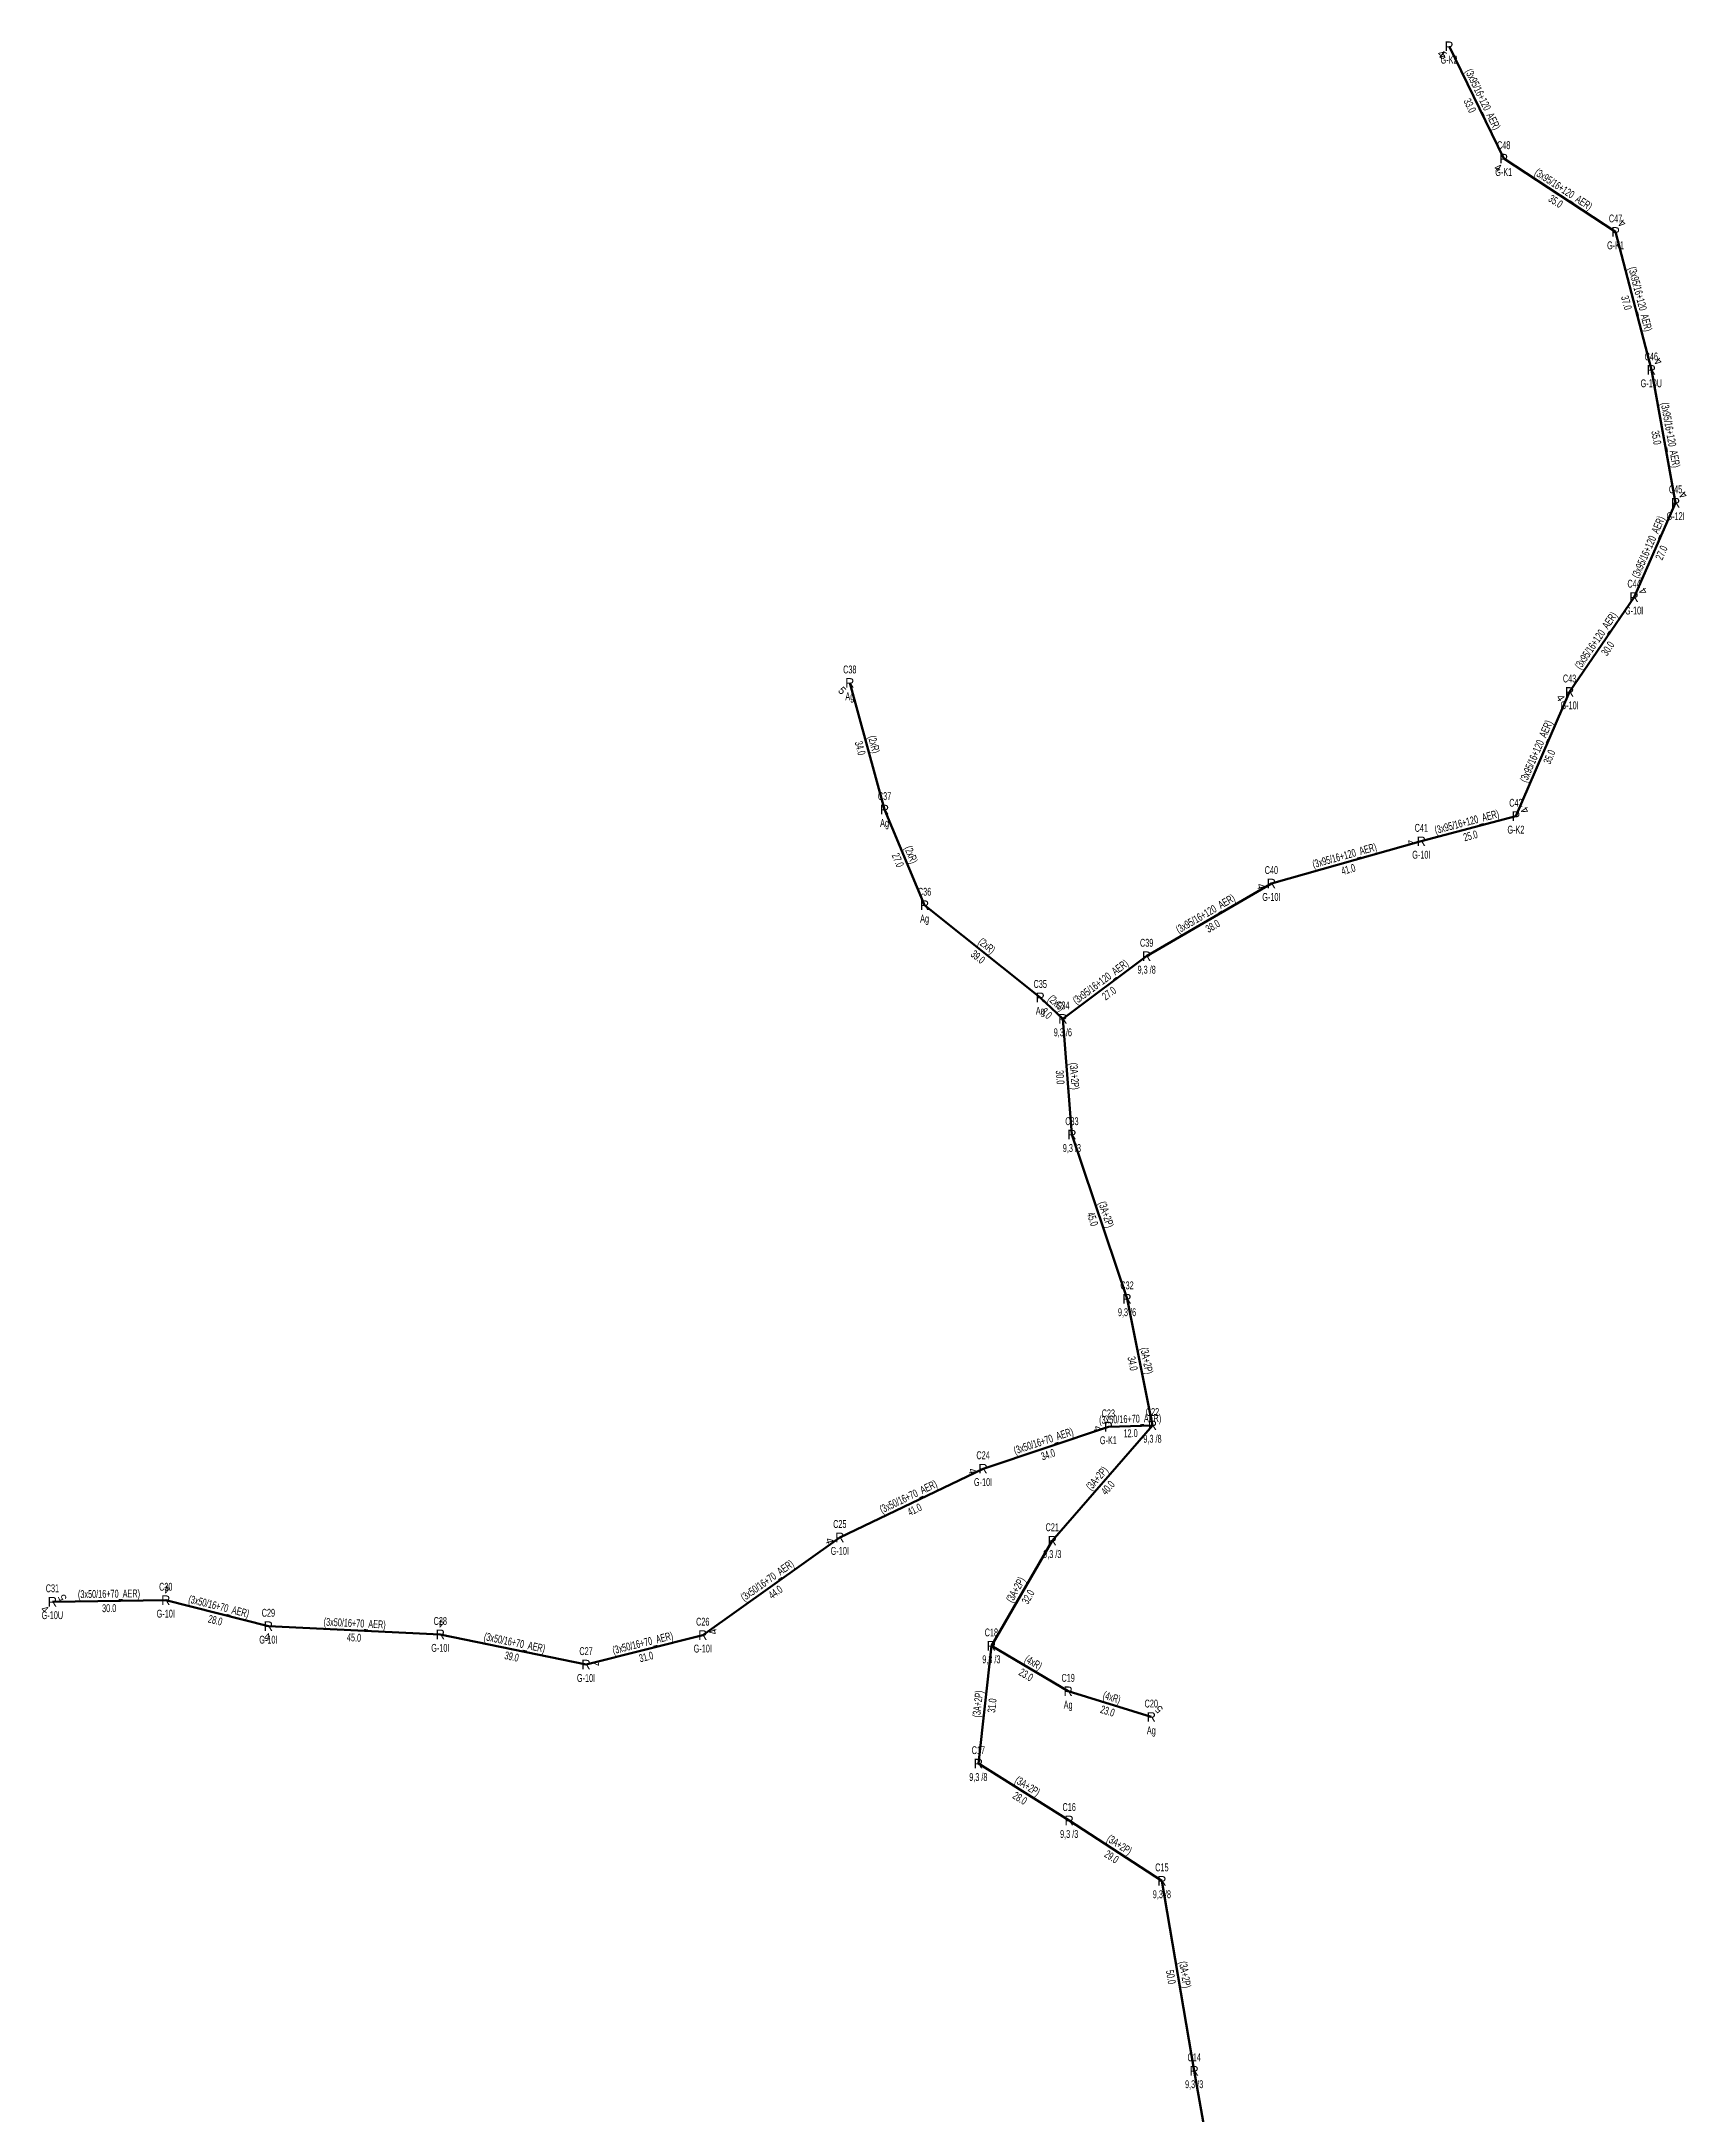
# Model space of a CAD drawing. Header units: millimetres. Extents: x 433713 to 438874, y 4028328 to 4034517.
# Drawn here: x 433713 to 434141, y 4032491 to 4033031 of the extents above; entities that cross this region are included whole.
import ezdxf
from ezdxf.enums import TextEntityAlignment as Align

# ---------------------------------------------------------------- set-up
doc = ezdxf.new("R2010")
doc.units = ezdxf.units.MM
doc.layers.add('DIREK_AG_MEVCUT', color=120, linetype='Continuous', lineweight=25)
doc.layers.add('HAT_AG_HAVAI_MEVCUT', color=126, linetype='Continuous', lineweight=50)
doc.styles.add('Direk', font='B_CAD')
doc.styles.get("Standard").update_dxf_attribs({"font": 'Arial'})

msp = doc.modelspace()

# ---------------------------------------------------------------- linework, layer by layer
at = {"layer": 'HAT_AG_HAVAI_MEVCUT'}
for p, q in [((434093.754126, 4033000.275976), (434079.516, 4033029.544)), ((434122.90014, 4032981.179973), (434093.754126, 4033000.275976)), ((434132.223085, 4032945.240446), (434122.90014, 4032981.179973)), ((434138.544, 4032910.628), (434132.223085, 4032945.240446)), ((434127.725712, 4032886.049747), (434138.544, 4032910.628)), ((434110.916279, 4032861.34147), (434127.725712, 4032886.049747)), ((433932.458359, 4032830.696581), (433923.400286, 4032863.691199)), ((434096.940034, 4032828.959173), (434110.916279, 4032861.34147)), ((433942.882759, 4032805.783149), (433932.458359, 4032830.696581)), ((434072.298538, 4032822.428235), (434096.940034, 4032828.959173)), ((434033.238348, 4032811.428256), (434072.298538, 4032822.428235)), ((434000.740207, 4032792.489015), (434033.238348, 4032811.428256)), ((433973.014251, 4032781.761662), (433942.882759, 4032805.783149)), ((433978.908888, 4032776.168994), (434000.740207, 4032792.489015)), ((433978.908888, 4032776.168994), (433973.014251, 4032781.761662)), ((433981.267461, 4032746.015747), (433978.908888, 4032776.168994)), ((433995.624505, 4032703.250421), (433981.267461, 4032746.015747)), ((434002.255578, 4032670.278117), (433995.624505, 4032703.250421)), ((433990.760426, 4032669.904907), (433958.121758, 4032658.990626)), ((433976.149977, 4032640.234533), (434002.255578, 4032670.278117)), ((434002.255578, 4032670.278117), (433990.760426, 4032669.904907)), ((433958.121758, 4032658.990626), (433920.801483, 4032641.077253)), ((433920.801483, 4032641.077253), (433885.096673, 4032615.633238)), ((433960.285698, 4032612.829854), (433976.149977, 4032640.234533)), ((433745.19589, 4032624.725198), (433715.662574, 4032624.33142)), ((433771.936838, 4032617.95095), (433745.19589, 4032624.725198)), ((433816.722691, 4032615.811694), (433771.936838, 4032617.95095)), ((433854.689409, 4032607.962395), (433816.722691, 4032615.811694)), ((433885.096673, 4032615.633238), (433854.689409, 4032607.962395)), ((433956.892401, 4032582.160165), (433960.285698, 4032612.829854)), ((433960.285698, 4032612.829854), (433980.290081, 4032600.999191)), ((433980.290081, 4032600.999191), (434001.947846, 4032594.304973)), ((433956.892401, 4032582.160165), (433980.554983, 4032567.334753)), ((434004.710874, 4032551.622341), (433980.554983, 4032567.334753)), ((434013.120899, 4032502.141832), (434004.710874, 4032551.622341)), ((434020.492089, 4032460.295546), (434013.120899, 4032502.141832))]:
    msp.add_line(p, q, dxfattribs=at)

# ---------------------------------------------------------------- texts
at = {"layer": 'DIREK_AG_MEVCUT', "color": 32, "style": 'Direk'}
for s, rotation, p in [('4', 315.000001, (434077.536101, 4033027.564101)), ('5', 327.970854, (434078.031018, 4033027.17022)), ('4', 327.970854, (434092.269144, 4032997.902196)), ('4', 502.27118, (434124.61353, 4032983.394537)), ('4', 500.174649, (434134.016344, 4032947.390847)), ('4', 495.000001, (434140.523899, 4032912.607899)), ('4', 483.121488, (434130.070751, 4032887.579712)), ('5', 315.000001, (433921.420387, 4032861.7113)), ('4', 303.327453, (434108.576755, 4032859.803085)), ('4', 483.327453, (434099.279558, 4032830.497558)), ('4', 277.864039, (434069.52487, 4032822.045131)), ('4', 285.116373, (434030.535233, 4032810.698071)), ('4', 279.244898, (433987.996797, 4032669.455074)), ('4', 282.82028, (433955.39156, 4032658.369324)), ('4', 287.737245, (433918.134584, 4032640.224226)), ('5', 112.500002, (433718.249437, 4032625.402934)), ('4', 532.892201, (433745.542352, 4032627.50368)), ('4', 315.000001, (433713.682675, 4032622.351521)), ('4', 352.892201, (433771.590376, 4032615.172467)), ('4', 534.159574, (433817.007614, 4032618.59716)), ('4', 467.737245, (433887.763571, 4032616.486265)), ('4', 457.079298, (433857.468063, 4032608.307475)), ('5', 495.000001, (434003.927745, 4032596.284872))]:
    msp.add_text(s, height=2, rotation=rotation, dxfattribs=at).set_placement(p, align=Align.MIDDLE_CENTER)
at = {"layer": 'DIREK_AG_MEVCUT', "width": 0.53}
for s, p in [('G-K2', (434079.516, 4033026.044)), ('C48', (434093.754126, 4033003.775976)), ('G-K1', (434093.754126, 4032996.775976)), ('C47', (434122.90014, 4032984.679973)), ('G-K1', (434122.90014, 4032977.679973)), ('C46', (434132.223085, 4032948.740446)), ('G-10U', (434132.223085, 4032941.740446)), ('C45', (434138.544, 4032914.128)), ('G-12I', (434138.544, 4032907.128)), ('C44', (434127.725712, 4032889.549747)), ('G-10I', (434127.725712, 4032882.549747)), ('C38', (433923.400286, 4032867.191199)), ('C43', (434110.916279, 4032864.84147)), ('Ag', (433923.400286, 4032860.191199)), ('G-10I', (434110.916279, 4032857.84147)), ('C37', (433932.458359, 4032834.196581)), ('C42', (434096.940034, 4032832.459173)), ('Ag', (433932.458359, 4032827.196581)), ('C41', (434072.298538, 4032825.928235)), ('G-K2', (434096.940034, 4032825.459173)), ('C40', (434033.238348, 4032814.928256)), ('G-10I', (434072.298538, 4032818.928235)), ('C36', (433942.882759, 4032809.283149)), ('G-10I', (434033.238348, 4032807.928256)), ('Ag', (433942.882759, 4032802.283149)), ('C39', (434000.740207, 4032795.989015)), ('9,3 /8', (434000.740207, 4032788.989015)), ('C35', (433973.014251, 4032785.261662)), ('Ag', (433973.014251, 4032778.261662)), ('C34', (433978.908888, 4032779.668994)), ('9,3 /6', (433978.908888, 4032772.668994)), ('C33', (433981.267461, 4032749.515747)), ('9,3 /3', (433981.267461, 4032742.515747)), ('C32', (433995.624505, 4032706.750421)), ('9,3 /6', (433995.624505, 4032699.750421)), ('C22', (434002.255578, 4032673.778117)), ('C23', (433990.760426, 4032673.404907)), ('G-K1', (433990.760426, 4032666.404907)), ('9,3 /8', (434002.255578, 4032666.778117)), ('C24', (433958.121758, 4032662.490626)), ('G-10I', (433958.121758, 4032655.490626)), ('C25', (433920.801483, 4032644.577253)), ('C21', (433976.149977, 4032643.734533)), ('G-10I', (433920.801483, 4032637.577253)), ('9,3 /3', (433976.149977, 4032636.734533)), ('C31', (433715.662574, 4032627.83142)), ('C30', (433745.19589, 4032628.225198)), ('G-10U', (433715.662574, 4032620.83142)), ('G-10I', (433745.19589, 4032621.225198)), ('C29', (433771.936838, 4032621.45095)), ('G-10I', (433771.936838, 4032614.45095)), ('C28', (433816.722691, 4032619.311694)), ('C26', (433885.096673, 4032619.133238)), ('C18', (433960.285698, 4032616.329854)), ('G-10I', (433816.722691, 4032612.311694)), ('C27', (433854.689409, 4032611.462395)), ('G-10I', (433885.096673, 4032612.133238)), ('9,3 /3', (433960.285698, 4032609.329854)), ('G-10I', (433854.689409, 4032604.462395)), ('C19', (433980.290081, 4032604.499191)), ('Ag', (433980.290081, 4032597.499191)), ('C20', (434001.947846, 4032597.804973)), ('Ag', (434001.947846, 4032590.804973)), ('C17', (433956.892401, 4032585.660165)), ('9,3 /8', (433956.892401, 4032578.660165)), ('C16', (433980.554983, 4032570.834753)), ('9,3 /3', (433980.554983, 4032563.834753)), ('C15', (434004.710874, 4032555.122341)), ('9,3 /8', (434004.710874, 4032548.122341)), ('C14', (434013.120899, 4032505.641832)), ('9,3 /3', (434013.120899, 4032498.641832))]:
    msp.add_text(s, height=2.05, dxfattribs=at).set_placement(p, align=Align.MIDDLE_CENTER)
at = {"layer": 'DIREK_AG_MEVCUT', "style": 'Direk'}
for s, p in [('P', (434079.516, 4033029.544)), ('P', (434093.754126, 4033000.275976)), ('P', (434122.90014, 4032981.179973)), ('R', (434132.223085, 4032945.240446)), ('R', (434138.544, 4032910.628)), ('R', (434127.725712, 4032886.049747)), ('R', (433923.400286, 4032863.691199)), ('R', (434110.916279, 4032861.34147)), ('R', (433932.458359, 4032830.696581)), ('P', (434096.940034, 4032828.959173)), ('R', (434072.298538, 4032822.428235)), ('R', (434033.238348, 4032811.428256)), ('R', (433942.882759, 4032805.783149)), ('R', (434000.740207, 4032792.489015)), ('R', (433973.014251, 4032781.761662)), ('R', (433978.908888, 4032776.168994)), ('R', (433981.267461, 4032746.015747)), ('R', (433995.624505, 4032703.250421)), ('P', (433990.760426, 4032669.904907)), ('R', (434002.255578, 4032670.278117)), ('R', (433958.121758, 4032658.990626)), ('R', (433920.801483, 4032641.077253)), ('R', (433976.149977, 4032640.234533)), ('R', (433715.662574, 4032624.33142)), ('R', (433745.19589, 4032624.725198)), ('R', (433771.936838, 4032617.95095)), ('R', (433816.722691, 4032615.811694)), ('R', (433885.096673, 4032615.633238)), ('R', (433960.285698, 4032612.829854)), ('R', (433854.689409, 4032607.962395)), ('R', (433980.290081, 4032600.999191)), ('R', (434001.947846, 4032594.304973)), ('R', (433956.892401, 4032582.160165)), ('R', (433980.554983, 4032567.334753)), ('R', (434004.710874, 4032551.622341)), ('R', (434013.120899, 4032502.141832))]:
    msp.add_text(s, height=2.5, dxfattribs=at).set_placement(p, align=Align.MIDDLE_CENTER)
at = {"layer": 'HAT_AG_HAVAI_MEVCUT', "lineweight": 30, "width": 0.53}
for s, rotation, p in [('(3x95/16+120_AER)', 295.941706, (434087.399417, 4033015.281826)), ('(3x95/16+120_AER)', 326.767824, (434108.792961, 4032991.438963)), ('(3x95/16+120_AER)', 284.542357, (434128.384381, 4032963.423641)), ('(3x95/16+120_AER)', 280.349295, (434136.219714, 4032928.086924)), ('(3x95/16+120_AER)', 426.242974, (434132.356883, 4032898.681303)), ('(3x95/16+120_AER)', 415.771924, (434118.618211, 4032874.173724)), ('(2xR)', 285.351311, (433928.748995, 4032847.418916)), ('(3x95/16+120_AER)', 426.654904, (434103.147742, 4032845.48715)), ('(3x95/16+120_AER)', 374.844274, (434084.401522, 4032826.515336)), ('(2xR)', 292.705648, (433938.454684, 4032818.567962)), ('(3x95/16+120_AER)', 375.728075, (434052.538031, 4032817.746421)), ('(3x95/16+120_AER)', 390.232744, (434016.561291, 4032802.693025)), ('(2xR)', 321.437378, (433958.478369, 4032794.437044)), ('(3x95/16+120_AER)', 396.779984, (433989.315615, 4032785.009804)), ('(2xR)', 316.505795, (433976.546609, 4032779.581955)), ('(3A+2P)', 274.472543, (433980.935586, 4032761.158654)), ('(3A+2P)', 288.557774, (433989.251786, 4032724.903606)), ('(3A+2P)', 281.371093, (433999.773356, 4032686.931857)), ('(3x50/16+70_AER)', 1.859553, (433996.48042, 4032670.941064)), ('(3x50/16+70_AER)', 18.489793, (433974.171527, 4032665.25389)), ('(3A+2P)', 409.011829, (433988.561159, 4032655.813843)), ('(3x50/16+70_AER)', 25.640558, (433939.093805, 4032650.800237)), ('(3x50/16+70_AER)', 35.474488, (433902.455788, 4032629.047463)), ('(3x50/16+70_AER)', 0.763898, (433730.4179, 4032625.378233)), ('(3A+2P)', 419.933905, (433967.482207, 4032626.958043)), ('(3x50/16+70_AER)', 345.7844, (433758.7751, 4032622.162045)), ('(3x50/16+70_AER)', 357.26527, (433794.37032, 4032617.730354)), ('(3x50/16+70_AER)', 348.319146, (433835.878141, 4032612.719441)), ('(3x50/16+70_AER)', 14.158594, (433869.685125, 4032612.621996)), ('(4xR)', 329.399779, (433970.720578, 4032607.646152)), ('(3A+2P)', 443.686468, (433957.744205, 4032597.588483)), ('(4xR)', 342.824096, (433991.369974, 4032598.464174)), ('(3A+2P)', 327.931457, (433969.174986, 4032575.46776)), ('(3A+2P)', 326.957656, (433993.096399, 4032560.191074)), ('(3A+2P)', 279.646175, (434009.753868, 4032527.024515))]:
    msp.add_text(s, height=2.05, rotation=rotation, dxfattribs=at).set_placement(p, align=Align.CENTER)
for s, rotation, p in [('33.0', 295.941706, (434085.870709, 4033014.53815)), ('35.0', 326.767824, (434107.861305, 4032990.016986)), ('37.0', 284.542357, (434126.738845, 4032962.996778)), ('35.0', 280.349295, (434134.547371, 4032927.781522)), ('27.0', 426.242974, (434133.912829, 4032897.996443)), ('30.0', 415.771924, (434120.02378, 4032873.217493)), ('34.0', 285.351311, (433927.10965, 4032846.968864)), ('35.0', 426.654904, (434104.708571, 4032844.813494)), ('25.0', 374.844274, (434084.83705, 4032824.872072)), ('27.0', 292.705648, (433936.886434, 4032817.911767)), ('41.0', 375.728075, (434052.998854, 4032816.11007)), ('38.0', 390.232744, (434017.417264, 4032801.224246)), ('39.0', 321.437378, (433957.418641, 4032793.107767)), ('27.0', 396.779984, (433990.33348, 4032783.648205)), ('8.0', 316.505795, (433975.376531, 4032778.3487)), ('30.0', 274.472543, (433979.240763, 4032761.026086)), ('45.0', 288.557774, (433987.64018, 4032724.362562)), ('34.0', 281.371093, (433998.106726, 4032686.59668)), ('34.0', 18.489793, (433974.710658, 4032663.641644)), ('12.0', 1.859553, (433996.535584, 4032669.24196)), ('40.0', 409.011829, (433989.844395, 4032654.698807)), ('41.0', 25.640558, (433939.829436, 4032649.267642)), ('44.0', 35.474488, (433903.442367, 4032627.663027)), ('32.0', 419.933905, (433968.953468, 4032626.106345)), ('30.0', 0.763898, (433730.440564, 4032623.678384)), ('28.0', 345.7844, (433758.357629, 4032620.514102)), ('45.0', 357.26527, (433794.28921, 4032616.03229)), ('39.0', 348.319146, (433835.533959, 4032611.054648)), ('31.0', 14.158594, (433870.100956, 4032610.973638)), ('23.0', 329.399779, (433969.855202, 4032606.182893)), ('31.0', 443.686468, (433959.433895, 4032597.401536)), ('23.0', 342.824096, (433990.867953, 4032596.83999)), ('28.0', 327.931457, (433968.272399, 4032574.027157)), ('29.0', 326.957656, (433992.169459, 4032558.766019)), ('50.0', 279.646175, (434008.077904, 4032526.739657))]:
    msp.add_text(s, height=2.05, rotation=rotation, dxfattribs=at).set_placement(p, align=Align.TOP_CENTER)

doc.saveas('drawing.dxf')
